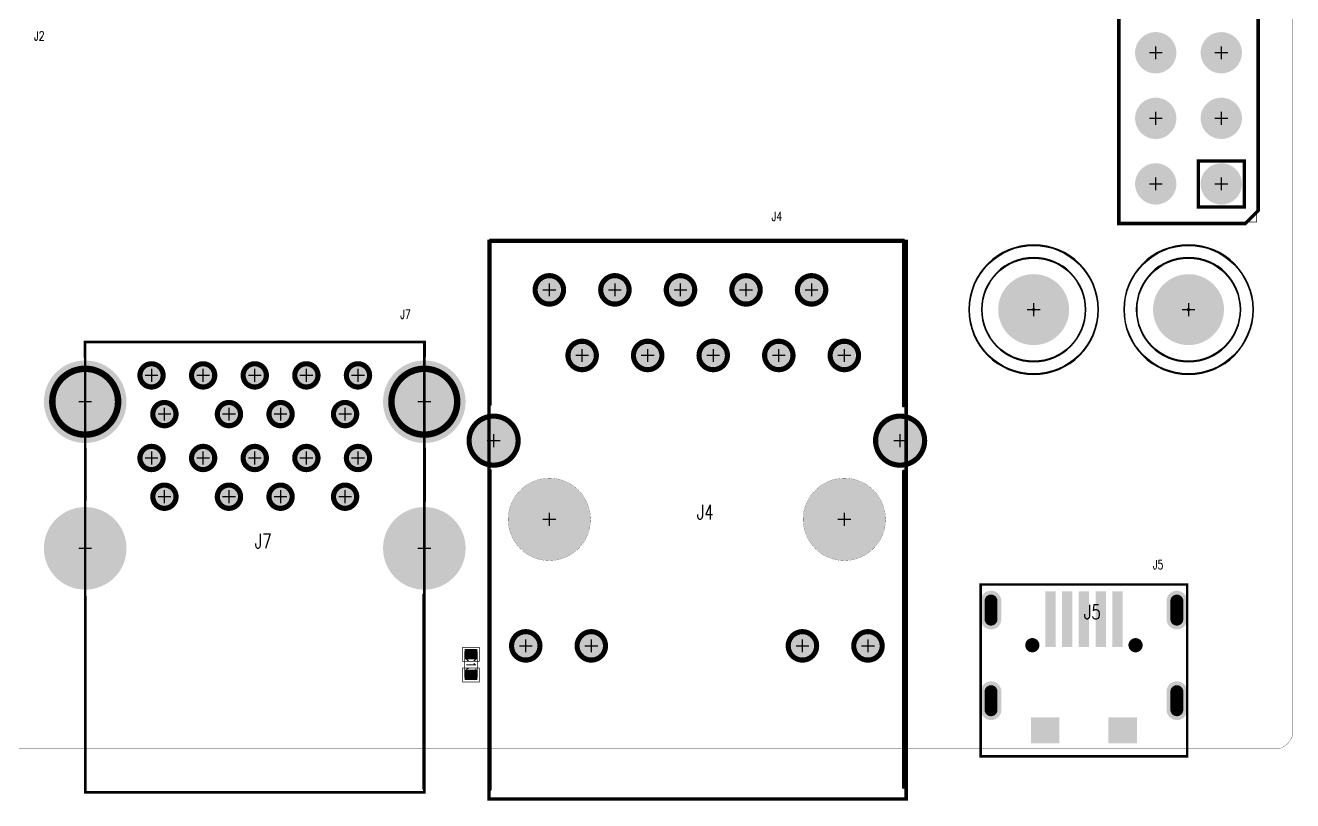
# Model space of a CAD drawing. Extents: x 0 to 100, y -2 to 79.
# Drawn here: x 50.89 to 99.99, y -2.02 to 28.01 of the extents above; entities that cross this region are included whole.
import ezdxf

# ---------------------------------------------------------------- set-up
doc = ezdxf.new("R2010")
doc.units = 0
doc.header["$MEASUREMENT"] = 0
doc.linetypes.add('KEEPOUT_10010100$0', pattern=[2, 1, 1])
doc.layers.get('0').update_dxf_attribs({"linetype": 'CONTINUOUS'})
for name, color, linetype in [('BOARD_OUTLINE_00', 183, 'CONTINUOUS'), ('DRIL_NPLTE_THRU_01', 34, 'CONTINUOUS'), ('DRIL_NPLTE_THRU_02', 1, 'CONTINUOUS'), ('DRIL_NPLTE_THRU_03', 3, 'CONTINUOUS'), ('DRIL_NPLTE_THRU_04', 146, 'CONTINUOUS'), ('DRIL_NPLTE_THRU_05', 5, 'CONTINUOUS'), ('DRIL_NPLTE_THRU_06', 176, 'CONTINUOUS'), ('DRIL_PLTE_THRU_01', 34, 'CONTINUOUS'), ('DRIL_PLTE_THRU_02', 1, 'CONTINUOUS'), ('DRIL_PLTE_THRU_03', 3, 'CONTINUOUS'), ('DRIL_PLTE_THRU_04', 146, 'CONTINUOUS'), ('DRIL_PLTE_THRU_05', 5, 'CONTINUOUS'), ('DRIL_PLTE_THRU_06', 176, 'CONTINUOUS'), ('DRIL_SYMBOL', 183, 'CONTINUOUS'), ('KEEPOUT_-1', 183, 'CONTINUOUS'), ('KEEPOUT_00', 43, 'CONTINUOUS'), ('KEEPOUT_01', 43, 'CONTINUOUS'), ('PADS_BOT', 5, 'CONTINUOUS'), ('PADS_INNER', 43, 'CONTINUOUS'), ('PADS_TOP', 43, 'CONTINUOUS'), ('PART_NAME_01', 130, 'CONTINUOUS'), ('PART_NAME_26', 2, 'CONTINUOUS'), ('PART_TOP_2DLINE_01', 23, 'CONTINUOUS'), ('PART_TOP_2DLINE_02', 16, 'CONTINUOUS'), ('PART_TOP_2DLINE_15', 96, 'CONTINUOUS'), ('PART_TOP_2DLINE_26', 2, 'CONTINUOUS')]:
    doc.layers.add(name, color=color, linetype=linetype)
doc.styles.add('W0$03', font='simplex', dxfattribs={"width": 0.75})
doc.styles.add('W0$0499993333', font='simplex', dxfattribs={"width": 0.75})
doc.styles.add('W0$0624986667', font='simplex', dxfattribs={"width": 0.75})

# ---------------------------------------------------------------- blocks, each defined once
blk = doc.blocks.new('SMOOTH_0$01')
at = {"const_width": 0.005}
blk.add_lwpolyline([(-0.0025, 0, 1), (0.0025, 0, 1)], format="xyb", close=True, dxfattribs=at)
blk = doc.blocks.new('BOARD_462')
at = {"layer": 'BOARD_OUTLINE_00', "const_width": 0.01}
blk.add_lwpolyline([(0, 0.5, 0.48073), (0.5, 0), (99.5, 0, 0.235929), (100, 0.5), (100, 78.5, 0.414214), (99.5, 79), (0.5, 79, 0.414214), (0, 78.5)], format="xyb", close=True, dxfattribs=at)
at = {"layer": 'BOARD_OUTLINE_00'}
for p in [(100, 0.5), (99.5, 0)]:
    blk.add_blockref('SMOOTH_0$01', p, dxfattribs=at)
blk = doc.blocks.new('SMOOTH_0$10008')
at = {"const_width": 0.05004}
blk.add_lwpolyline([(-0.02502, 0, 1), (0.02502, 0, 1)], format="xyb", close=True, dxfattribs=at)
blk = doc.blocks.new('PART_BODY_TOP_463')
at = {"layer": 'PART_TOP_2DLINE_01', "const_width": 0.1}
blk.add_lwpolyline([(-4, 1.34), (4, 1.34), (4, -5.31), (-4, -5.31)], close=True, dxfattribs=at)
at = {"layer": 'PART_TOP_2DLINE_01'}
for p in [(-4, 1.34), (4, 1.34), (-4, -5.31), (4, -5.31)]:
    blk.add_blockref('SMOOTH_0$10008', p, dxfattribs=at)
blk = doc.blocks.new('DRIL_HOLE_0')
blk.add_lwpolyline([(0, 0, 1), (0, 0, 1)], format="xyb", close=True)
blk = doc.blocks.new('PAD_0')
blk.add_lwpolyline([(0, 0, 1), (0, 0, 1)], format="xyb", close=True)
blk = doc.blocks.new('PAD_34')
at = {"const_width": 0.4}
blk.add_lwpolyline([(-1.075, 0), (1.075, 0)], dxfattribs=at)
blk = doc.blocks.new('STK_TOP_175')
at = {"layer": 'DRIL_PLTE_THRU_01'}
blk.add_blockref('DRIL_HOLE_0', (0, 0), dxfattribs=at)
at = {"layer": 'DRIL_PLTE_THRU_02'}
blk.add_blockref('DRIL_HOLE_0', (0, 0), dxfattribs=at)
at = {"layer": 'DRIL_PLTE_THRU_03'}
blk.add_blockref('DRIL_HOLE_0', (0, 0), dxfattribs=at)
at = {"layer": 'DRIL_PLTE_THRU_04'}
blk.add_blockref('DRIL_HOLE_0', (0, 0), dxfattribs=at)
at = {"layer": 'DRIL_PLTE_THRU_05'}
blk.add_blockref('DRIL_HOLE_0', (0, 0), dxfattribs=at)
at = {"layer": 'DRIL_PLTE_THRU_06'}
blk.add_blockref('DRIL_HOLE_0', (0, 0), dxfattribs=at)
at = {"layer": 'PADS_BOT'}
blk.add_blockref('PAD_0', (0, 0), dxfattribs=at)
at = {"layer": 'PADS_INNER'}
blk.add_blockref('PAD_0', (0, 0), dxfattribs=at)
at = {"layer": 'PADS_TOP', "rotation": 90}
blk.add_blockref('PAD_34', (0, 0), dxfattribs=at)
blk = doc.blocks.new('PAD_35')
at = {"const_width": 1}
blk.add_lwpolyline([(-0.55, 0), (0.55, 0)], dxfattribs=at)
blk = doc.blocks.new('STK_TOP_176')
at = {"layer": 'DRIL_PLTE_THRU_01'}
blk.add_blockref('DRIL_HOLE_0', (0, 0), dxfattribs=at)
at = {"layer": 'DRIL_PLTE_THRU_02'}
blk.add_blockref('DRIL_HOLE_0', (0, 0), dxfattribs=at)
at = {"layer": 'DRIL_PLTE_THRU_03'}
blk.add_blockref('DRIL_HOLE_0', (0, 0), dxfattribs=at)
at = {"layer": 'DRIL_PLTE_THRU_04'}
blk.add_blockref('DRIL_HOLE_0', (0, 0), dxfattribs=at)
at = {"layer": 'DRIL_PLTE_THRU_05'}
blk.add_blockref('DRIL_HOLE_0', (0, 0), dxfattribs=at)
at = {"layer": 'DRIL_PLTE_THRU_06'}
blk.add_blockref('DRIL_HOLE_0', (0, 0), dxfattribs=at)
at = {"layer": 'PADS_BOT'}
blk.add_blockref('PAD_0', (0, 0), dxfattribs=at)
at = {"layer": 'PADS_INNER'}
blk.add_blockref('PAD_0', (0, 0), dxfattribs=at)
at = {"layer": 'PADS_TOP'}
blk.add_blockref('PAD_35', (0, 0), dxfattribs=at)
blk = doc.blocks.new('DRIL_SLOT_0001900047000000900')
at = {"const_width": 0.25}
blk.add_lwpolyline([(0.125, -0.35), (0.125, 0.35, 1), (-0.125, 0.35), (-0.125, -0.35, 1)], format="xyb", close=True, dxfattribs=at)
blk = doc.blocks.new('PAD_36')
at = {"const_width": 0.4}
blk.add_lwpolyline([(-0.35, -0.2), (0.35, -0.2, 1), (0.35, 0.2), (-0.35, 0.2, 1)], format="xyb", close=True, dxfattribs=at)
blk = doc.blocks.new('PAD_37')
at = {"const_width": 0.375}
blk.add_lwpolyline([(-0.375, -0.1875), (0.375, -0.1875, 1), (0.375, 0.1875), (-0.375, 0.1875, 1)], format="xyb", close=True, dxfattribs=at)
blk = doc.blocks.new('STK_TOP_177')
at = {"layer": 'DRIL_PLTE_THRU_01'}
blk.add_blockref('DRIL_SLOT_0001900047000000900', (0, 0), dxfattribs=at)
at = {"layer": 'DRIL_PLTE_THRU_02'}
blk.add_blockref('DRIL_SLOT_0001900047000000900', (0, 0), dxfattribs=at)
at = {"layer": 'DRIL_PLTE_THRU_03'}
blk.add_blockref('DRIL_SLOT_0001900047000000900', (0, 0), dxfattribs=at)
at = {"layer": 'DRIL_PLTE_THRU_04'}
blk.add_blockref('DRIL_SLOT_0001900047000000900', (0, 0), dxfattribs=at)
at = {"layer": 'DRIL_PLTE_THRU_05'}
blk.add_blockref('DRIL_SLOT_0001900047000000900', (0, 0), dxfattribs=at)
at = {"layer": 'DRIL_PLTE_THRU_06'}
blk.add_blockref('DRIL_SLOT_0001900047000000900', (0, 0), dxfattribs=at)
at = {"layer": 'PADS_BOT', "rotation": 90}
blk.add_blockref('PAD_36', (0, 0), dxfattribs=at)
at = {"layer": 'PADS_INNER', "rotation": 90}
blk.add_blockref('PAD_36', (0, 0), dxfattribs=at)
at = {"layer": 'PADS_TOP', "rotation": 90}
blk.add_blockref('PAD_37', (0, 0), dxfattribs=at)
blk = doc.blocks.new('DRIL_SYMBOL_0$55')
at = {"layer": 'DRIL_SYMBOL', "const_width": 0.0508}
for points in [[(-0.254, 0), (0.254, 0)], [(0, -0.254), (0, 0.254)]]:
    blk.add_lwpolyline(points, dxfattribs=at)
blk = doc.blocks.new('DRIL_HOLE_0$55')
at = {"const_width": 0.275}
blk.add_lwpolyline([(-0.1375, 0, 1), (0.1375, 0, 1)], format="xyb", close=True, dxfattribs=at)
blk.add_blockref('DRIL_SYMBOL_0$55', (0, 0))
blk = doc.blocks.new('PAD_38')
at = {"const_width": 0.275}
blk.add_lwpolyline([(0, -0.1375, 1), (0, 0.1375, 1)], format="xyb", close=True, dxfattribs=at)
blk = doc.blocks.new('STK_TOP_178')
at = {"layer": 'DRIL_NPLTE_THRU_01'}
blk.add_blockref('DRIL_HOLE_0$55', (0, 0), dxfattribs=at)
at = {"layer": 'DRIL_NPLTE_THRU_02'}
blk.add_blockref('DRIL_HOLE_0$55', (0, 0), dxfattribs=at)
at = {"layer": 'DRIL_NPLTE_THRU_03'}
blk.add_blockref('DRIL_HOLE_0$55', (0, 0), dxfattribs=at)
at = {"layer": 'DRIL_NPLTE_THRU_04'}
blk.add_blockref('DRIL_HOLE_0$55', (0, 0), dxfattribs=at)
at = {"layer": 'DRIL_NPLTE_THRU_05'}
blk.add_blockref('DRIL_HOLE_0$55', (0, 0), dxfattribs=at)
at = {"layer": 'DRIL_NPLTE_THRU_06'}
blk.add_blockref('DRIL_HOLE_0$55', (0, 0), dxfattribs=at)
at = {"layer": 'PADS_BOT'}
blk.add_blockref('PAD_38', (0, 0), dxfattribs=at)
at = {"layer": 'PADS_INNER'}
blk.add_blockref('PAD_38', (0, 0), dxfattribs=at)
at = {"layer": 'PADS_TOP'}
blk.add_blockref('PAD_38', (0, 0), dxfattribs=at)
blk = doc.blocks.new('SYM_TOP_68')
for name, p in [('PART_BODY_TOP_463', (0, 0)), ('STK_TOP_177', (-3.6, 0.35)), ('STK_TOP_175', (-1.3, 0)), ('STK_TOP_175', (-0.65, 0)), ('STK_TOP_175', (0, 0)), ('STK_TOP_175', (0.65, 0)), ('STK_TOP_175', (1.3, 0)), ('STK_TOP_177', (3.6, 0.35)), ('STK_TOP_178', (-2, -1.01)), ('STK_TOP_178', (2, -1.01)), ('STK_TOP_177', (-3.6, -3.16)), ('STK_TOP_177', (3.6, -3.16)), ('STK_TOP_176', (-1.5, -4.31)), ('STK_TOP_176', (1.5, -4.31))]:
    blk.add_blockref(name, p)
blk = doc.blocks.new('PART_TOP_84')
blk.add_blockref('SYM_TOP_68', (0, 0))
at = {"layer": 'PART_NAME_01', "style": 'W0$03', "width": 0.75}
blk.add_text('J5', height=0.35, dxfattribs=at).set_placement((2.672, 1.937))
at = {"layer": 'PART_NAME_26', "style": 'W0$0499993333', "width": 0.75}
blk.add_text('J5', height=0.56, dxfattribs=at).set_placement((0, 0))
blk = doc.blocks.new('PART_TOP_119')
at = {"layer": 'PART_NAME_01', "style": 'W0$03', "width": 0.75}
blk.add_text('J2', height=0.35, rotation=180, dxfattribs=at).set_placement((-3.27, 6.172))
blk = doc.blocks.new('SMOOTH_0$0254')
at = {"const_width": 0.0127}
blk.add_lwpolyline([(-0.00635, 0, 1), (0.00635, 0, 1)], format="xyb", close=True, dxfattribs=at)
blk = doc.blocks.new('SMOOTH_0$1299993333')
at = {"const_width": 0.065}
blk.add_lwpolyline([(-0.032, 0, 1), (0.032, 0, 1)], format="xyb", close=True, dxfattribs=at)
blk = doc.blocks.new('PART_BODY_TOP_411')
at = {"layer": 'PART_TOP_2DLINE_15'}
for points, const_width in [([(25.6, 2.64), (25.6, -2.64), (-25.6, -2.64), (-25.6, 2.64)], 0.0254), ([(-25.019, -0.381), (-25.019, -2.159), (-23.241, -2.159), (-23.241, -0.381)], 0.13)]:
    blk.add_lwpolyline(points, close=True, dxfattribs=dict(at, const_width=const_width))
at = {"layer": 'PART_TOP_2DLINE_26', "const_width": 0.13}
blk.add_lwpolyline([(-25.165, -2.705), (25.665, -2.705), (25.665, 2.705), (-25.665, 2.705), (-25.665, -2.205)], close=True, dxfattribs=at)
at = {"layer": 'PART_TOP_2DLINE_15'}
for name, p in [('SMOOTH_0$0254', (-25.6, 2.64)), ('SMOOTH_0$0254', (25.6, 2.64)), ('SMOOTH_0$1299993333', (-25.019, -0.381)), ('SMOOTH_0$1299993333', (-23.241, -0.381)), ('SMOOTH_0$1299993333', (-25.019, -2.159)), ('SMOOTH_0$1299993333', (-23.241, -2.159)), ('SMOOTH_0$0254', (-25.6, -2.64)), ('SMOOTH_0$0254', (25.6, -2.64))]:
    blk.add_blockref(name, p, dxfattribs=at)
at = {"layer": 'PART_TOP_2DLINE_26'}
for p in [(-25.665, 2.705), (25.665, 2.705), (-25.665, -2.205), (-25.165, -2.705), (25.665, -2.705)]:
    blk.add_blockref('SMOOTH_0$1299993333', p, dxfattribs=at)
blk = doc.blocks.new('DRIL_SYMBOL_1$1')
at = {"layer": 'DRIL_SYMBOL', "const_width": 0.0508}
for points in [[(-0.254, 0), (0.254, 0)], [(0, -0.254), (0, 0.254)]]:
    blk.add_lwpolyline(points, dxfattribs=at)
blk = doc.blocks.new('DRIL_HOLE_1$1')
at = {"const_width": 0.55}
blk.add_lwpolyline([(-0.275, 0, 1), (0.275, 0, 1)], format="xyb", close=True, dxfattribs=at)
blk.add_blockref('DRIL_SYMBOL_1$1', (0, 0))
blk = doc.blocks.new('PAD_47')
at = {"const_width": 0.8}
blk.add_lwpolyline([(0, -0.4, 1), (0, 0.4, 1)], format="xyb", close=True, dxfattribs=at)
blk = doc.blocks.new('STK_TOP_14')
at = {"layer": 'DRIL_PLTE_THRU_01'}
blk.add_blockref('DRIL_HOLE_1$1', (0, 0), dxfattribs=at)
at = {"layer": 'DRIL_PLTE_THRU_02'}
blk.add_blockref('DRIL_HOLE_1$1', (0, 0), dxfattribs=at)
at = {"layer": 'DRIL_PLTE_THRU_03'}
blk.add_blockref('DRIL_HOLE_1$1', (0, 0), dxfattribs=at)
at = {"layer": 'DRIL_PLTE_THRU_04'}
blk.add_blockref('DRIL_HOLE_1$1', (0, 0), dxfattribs=at)
at = {"layer": 'DRIL_PLTE_THRU_05'}
blk.add_blockref('DRIL_HOLE_1$1', (0, 0), dxfattribs=at)
at = {"layer": 'DRIL_PLTE_THRU_06'}
blk.add_blockref('DRIL_HOLE_1$1', (0, 0), dxfattribs=at)
at = {"layer": 'PADS_BOT', "rotation": 90}
blk.add_blockref('PAD_47', (0, 0), dxfattribs=at)
at = {"layer": 'PADS_INNER', "rotation": 90}
blk.add_blockref('PAD_47', (0, 0), dxfattribs=at)
at = {"layer": 'PADS_TOP', "rotation": 90}
blk.add_blockref('PAD_47', (0, 0), dxfattribs=at)
blk = doc.blocks.new('SYM_TOP_10')
for name, p in [('PART_BODY_TOP_411', (0, 0)), ('STK_TOP_14', (-24.13, 1.27)), ('STK_TOP_14', (-21.59, 1.27)), ('STK_TOP_14', (-19.05, 1.27)), ('STK_TOP_14', (-16.51, 1.27)), ('STK_TOP_14', (-13.97, 1.27)), ('STK_TOP_14', (-11.43, 1.27)), ('STK_TOP_14', (-8.89, 1.27)), ('STK_TOP_14', (-6.35, 1.27)), ('STK_TOP_14', (-3.81, 1.27)), ('STK_TOP_14', (-1.27, 1.27)), ('STK_TOP_14', (1.27, 1.27)), ('STK_TOP_14', (3.81, 1.27)), ('STK_TOP_14', (6.35, 1.27)), ('STK_TOP_14', (8.89, 1.27)), ('STK_TOP_14', (11.43, 1.27)), ('STK_TOP_14', (13.97, 1.27)), ('STK_TOP_14', (16.51, 1.27)), ('STK_TOP_14', (19.05, 1.27)), ('STK_TOP_14', (21.59, 1.27)), ('STK_TOP_14', (24.13, 1.27)), ('STK_TOP_14', (-24.13, -1.27)), ('STK_TOP_14', (-21.59, -1.27)), ('STK_TOP_14', (-19.05, -1.27)), ('STK_TOP_14', (-16.51, -1.27)), ('STK_TOP_14', (-13.97, -1.27)), ('STK_TOP_14', (-11.43, -1.27)), ('STK_TOP_14', (-8.89, -1.27)), ('STK_TOP_14', (-6.35, -1.27)), ('STK_TOP_14', (-3.81, -1.27)), ('STK_TOP_14', (-1.27, -1.27)), ('STK_TOP_14', (1.27, -1.27)), ('STK_TOP_14', (3.81, -1.27)), ('STK_TOP_14', (6.35, -1.27)), ('STK_TOP_14', (8.89, -1.27)), ('STK_TOP_14', (11.43, -1.27)), ('STK_TOP_14', (13.97, -1.27)), ('STK_TOP_14', (16.51, -1.27)), ('STK_TOP_14', (19.05, -1.27)), ('STK_TOP_14', (21.59, -1.27)), ('STK_TOP_14', (24.13, -1.27))]:
    blk.add_blockref(name, p)
blk = doc.blocks.new('PART_TOP_134')
blk.add_blockref('SYM_TOP_10', (0, 0))
at = {"layer": 'PART_NAME_01', "style": 'W0$03', "width": 0.75}
blk.add_text('J12', height=0.35, rotation=270, dxfattribs=at).set_placement((23.808, 3.59))
at = {"layer": 'PART_NAME_26', "style": 'W0$0624986667', "width": 0.75}
blk.add_text('J12', height=0.56, rotation=270, dxfattribs=at).set_placement((0, 0))
blk = doc.blocks.new('SMOOTH_0$1')
at = {"const_width": 0.05}
blk.add_lwpolyline([(-0.025, 0, 1), (0.025, 0, 1)], format="xyb", close=True, dxfattribs=at)
blk = doc.blocks.new('PART_BODY_TOP_438')
at = {"layer": 'PART_TOP_2DLINE_15', "const_width": 0.13}
blk.add_lwpolyline([(-8.05, 10.77), (8.11, 10.77), (8.11, -10.83), (-8.05, -10.83)], close=True, dxfattribs=at)
at = {"layer": 'PART_TOP_2DLINE_26', "const_width": 0.1}
for points in [[(-7.995, 4.447), (-7.995, 10.82), (7.999, 10.82), (7.999, 4.386)], [(-8.004, 1.907), (-8.004, -10.47)], [(8.001, 1.873), (8.001, -10.389)]]:
    blk.add_lwpolyline(points, dxfattribs=at)
at = {"layer": 'PART_TOP_2DLINE_15'}
for p in [(-8.05, 10.77), (8.11, 10.77), (-8.05, -10.83), (8.11, -10.83)]:
    blk.add_blockref('SMOOTH_0$1299993333', p, dxfattribs=at)
at = {"layer": 'PART_TOP_2DLINE_26'}
for p in [(-7.995, 10.82), (7.999, 10.82), (-7.995, 4.447), (7.999, 4.386), (-8.004, 1.907), (8.001, 1.873), (-8.004, -10.47), (8.001, -10.389)]:
    blk.add_blockref('SMOOTH_0$1', p, dxfattribs=at)
blk = doc.blocks.new('DRIL_SYMBOL_0$889')
at = {"layer": 'DRIL_SYMBOL', "const_width": 0.0508}
for points in [[(-0.254, 0), (0.254, 0)], [(0, -0.254), (0, 0.254)]]:
    blk.add_lwpolyline(points, dxfattribs=at)
blk = doc.blocks.new('DRIL_HOLE_0$889')
at = {"const_width": 0.4445}
blk.add_lwpolyline([(-0.22225, 0, 1), (0.22225, 0, 1)], format="xyb", close=True, dxfattribs=at)
blk.add_blockref('DRIL_SYMBOL_0$889', (0, 0))
blk = doc.blocks.new('PAD_48')
at = {"const_width": 0.2}
blk.add_lwpolyline([(0, -0.55, 1), (0, 0.55, 1)], format="xyb", close=True, dxfattribs=at)
blk = doc.blocks.new('STK_TOP_133')
at = {"layer": 'DRIL_PLTE_THRU_01'}
blk.add_blockref('DRIL_HOLE_0$889', (0, 0), dxfattribs=at)
at = {"layer": 'DRIL_PLTE_THRU_02'}
blk.add_blockref('DRIL_HOLE_0$889', (0, 0), dxfattribs=at)
at = {"layer": 'DRIL_PLTE_THRU_03'}
blk.add_blockref('DRIL_HOLE_0$889', (0, 0), dxfattribs=at)
at = {"layer": 'DRIL_PLTE_THRU_04'}
blk.add_blockref('DRIL_HOLE_0$889', (0, 0), dxfattribs=at)
at = {"layer": 'DRIL_PLTE_THRU_05'}
blk.add_blockref('DRIL_HOLE_0$889', (0, 0), dxfattribs=at)
at = {"layer": 'DRIL_PLTE_THRU_06'}
blk.add_blockref('DRIL_HOLE_0$889', (0, 0), dxfattribs=at)
at = {"layer": 'PADS_BOT'}
blk.add_blockref('PAD_48', (0, 0), dxfattribs=at)
at = {"layer": 'PADS_INNER'}
blk.add_blockref('PAD_48', (0, 0), dxfattribs=at)
at = {"layer": 'PADS_TOP'}
blk.add_blockref('PAD_48', (0, 0), dxfattribs=at)
blk = doc.blocks.new('DRIL_SYMBOL_1$7')
at = {"layer": 'DRIL_SYMBOL', "const_width": 0.0508}
for points in [[(-0.254, 0), (0.254, 0)], [(0, -0.254), (0, 0.254)]]:
    blk.add_lwpolyline(points, dxfattribs=at)
blk = doc.blocks.new('DRIL_HOLE_1$7')
at = {"const_width": 0.85}
blk.add_lwpolyline([(-0.425, 0, 1), (0.425, 0, 1)], format="xyb", close=True, dxfattribs=at)
blk.add_blockref('DRIL_SYMBOL_1$7', (0, 0))
blk = doc.blocks.new('PAD_49')
at = {"const_width": 0.2}
blk.add_lwpolyline([(0, -0.95, 1), (0, 0.95, 1)], format="xyb", close=True, dxfattribs=at)
blk = doc.blocks.new('STK_TOP_134')
at = {"layer": 'DRIL_PLTE_THRU_01'}
blk.add_blockref('DRIL_HOLE_1$7', (0, 0), dxfattribs=at)
at = {"layer": 'DRIL_PLTE_THRU_02'}
blk.add_blockref('DRIL_HOLE_1$7', (0, 0), dxfattribs=at)
at = {"layer": 'DRIL_PLTE_THRU_03'}
blk.add_blockref('DRIL_HOLE_1$7', (0, 0), dxfattribs=at)
at = {"layer": 'DRIL_PLTE_THRU_04'}
blk.add_blockref('DRIL_HOLE_1$7', (0, 0), dxfattribs=at)
at = {"layer": 'DRIL_PLTE_THRU_05'}
blk.add_blockref('DRIL_HOLE_1$7', (0, 0), dxfattribs=at)
at = {"layer": 'DRIL_PLTE_THRU_06'}
blk.add_blockref('DRIL_HOLE_1$7', (0, 0), dxfattribs=at)
at = {"layer": 'PADS_BOT'}
blk.add_blockref('PAD_49', (0, 0), dxfattribs=at)
at = {"layer": 'PADS_INNER'}
blk.add_blockref('PAD_49', (0, 0), dxfattribs=at)
at = {"layer": 'PADS_TOP'}
blk.add_blockref('PAD_49', (0, 0), dxfattribs=at)
blk = doc.blocks.new('DRIL_SYMBOL_3$2')
at = {"layer": 'DRIL_SYMBOL', "const_width": 0.0508}
for points in [[(-0.254, 0), (0.254, 0)], [(0, -0.254), (0, 0.254)]]:
    blk.add_lwpolyline(points, dxfattribs=at)
blk = doc.blocks.new('DRIL_HOLE_3$2')
at = {"const_width": 1.6}
blk.add_lwpolyline([(-0.8, 0, 1), (0.8, 0, 1)], format="xyb", close=True, dxfattribs=at)
blk.add_blockref('DRIL_SYMBOL_3$2', (0, 0))
blk = doc.blocks.new('PAD_50')
at = {"const_width": 0.005}
blk.add_lwpolyline([(0, -1.5975, 1), (0, 1.5975, 1)], format="xyb", close=True, dxfattribs=at)
blk = doc.blocks.new('STK_TOP_135')
at = {"layer": 'DRIL_NPLTE_THRU_01'}
blk.add_blockref('DRIL_HOLE_3$2', (0, 0), dxfattribs=at)
at = {"layer": 'DRIL_NPLTE_THRU_02'}
blk.add_blockref('DRIL_HOLE_3$2', (0, 0), dxfattribs=at)
at = {"layer": 'DRIL_NPLTE_THRU_03'}
blk.add_blockref('DRIL_HOLE_3$2', (0, 0), dxfattribs=at)
at = {"layer": 'DRIL_NPLTE_THRU_04'}
blk.add_blockref('DRIL_HOLE_3$2', (0, 0), dxfattribs=at)
at = {"layer": 'DRIL_NPLTE_THRU_05'}
blk.add_blockref('DRIL_HOLE_3$2', (0, 0), dxfattribs=at)
at = {"layer": 'DRIL_NPLTE_THRU_06'}
blk.add_blockref('DRIL_HOLE_3$2', (0, 0), dxfattribs=at)
at = {"layer": 'PADS_BOT'}
blk.add_blockref('PAD_50', (0, 0), dxfattribs=at)
at = {"layer": 'PADS_INNER'}
blk.add_blockref('PAD_50', (0, 0), dxfattribs=at)
at = {"layer": 'PADS_TOP'}
blk.add_blockref('PAD_50', (0, 0), dxfattribs=at)
blk = doc.blocks.new('SYM_TOP_45')
for name, p in [('PART_BODY_TOP_438', (0, 0)), ('STK_TOP_133', (-5.715, 8.89)), ('STK_TOP_133', (-3.175, 8.89)), ('STK_TOP_133', (-0.635, 8.89)), ('STK_TOP_133', (1.905, 8.89)), ('STK_TOP_133', (4.445, 8.89)), ('STK_TOP_133', (-4.445, 6.35)), ('STK_TOP_133', (-1.905, 6.35)), ('STK_TOP_133', (0.635, 6.35)), ('STK_TOP_133', (3.175, 6.35)), ('STK_TOP_133', (5.715, 6.35)), ('STK_TOP_134', (-7.875, 3.05)), ('STK_TOP_134', (7.875, 3.05)), ('STK_TOP_135', (-5.715, 0)), ('STK_TOP_135', (5.715, 0)), ('STK_TOP_133', (-6.63, -4.9)), ('STK_TOP_133', (-4.09, -4.9)), ('STK_TOP_133', (4.09, -4.9)), ('STK_TOP_133', (6.63, -4.9))]:
    blk.add_blockref(name, p)
blk = doc.blocks.new('PART_TOP_135')
blk.add_blockref('SYM_TOP_45', (0, 0))
at = {"layer": 'PART_NAME_01', "style": 'W0$03', "width": 0.75}
blk.add_text('J4', height=0.35, dxfattribs=at).set_placement((2.9, 11.563))
at = {"layer": 'PART_NAME_26', "style": 'W0$0499993333', "width": 0.75}
blk.add_text('J4', height=0.56, dxfattribs=at).set_placement((0, 0))
blk = doc.blocks.new('PART_BODY_TOP_439')
at = {"layer": 'PART_TOP_2DLINE_01', "const_width": 0.1}
for points in [[(-6.582, 7.416), (-6.582, 7.995), (6.585, 7.995), (6.585, 7.439)], [(6.585, 3.88), (6.585, 1.834)], [(-6.56, 3.858), (-6.56, 1.878)], [(-6.56, -1.881), (-6.56, -9.42)], [(6.54, -1.792), (6.54, -9.309)]]:
    blk.add_lwpolyline(points, dxfattribs=at)
blk.add_lwpolyline([(-6.57, 8), (6.57, 8), (6.57, -9.45), (-6.57, -9.45)], close=True, dxfattribs=at)
at = {"layer": 'PART_TOP_2DLINE_01'}
for p in [(-6.582, 7.995), (-6.57, 8), (6.57, 8), (6.585, 7.995), (-6.582, 7.416), (6.585, 7.439), (6.585, 3.88), (-6.56, 3.858), (-6.56, 1.878), (6.585, 1.834), (-6.56, -1.881), (6.54, -1.792), (6.54, -9.309), (-6.57, -9.45), (-6.56, -9.42), (6.57, -9.45)]:
    blk.add_blockref('SMOOTH_0$1', p, dxfattribs=at)
blk = doc.blocks.new('DRIL_SYMBOL_0$7')
at = {"layer": 'DRIL_SYMBOL', "const_width": 0.0508}
for points in [[(-0.254, 0), (0.254, 0)], [(0, -0.254), (0, 0.254)]]:
    blk.add_lwpolyline(points, dxfattribs=at)
blk = doc.blocks.new('DRIL_HOLE_0$7')
at = {"const_width": 0.35}
blk.add_lwpolyline([(-0.175, 0, 1), (0.175, 0, 1)], format="xyb", close=True, dxfattribs=at)
blk.add_blockref('DRIL_SYMBOL_0$7', (0, 0))
blk = doc.blocks.new('PAD_51')
at = {"const_width": 0.2}
blk.add_lwpolyline([(0, -0.45, 1), (0, 0.45, 1)], format="xyb", close=True, dxfattribs=at)
blk = doc.blocks.new('STK_TOP_136')
at = {"layer": 'DRIL_PLTE_THRU_01'}
blk.add_blockref('DRIL_HOLE_0$7', (0, 0), dxfattribs=at)
at = {"layer": 'DRIL_PLTE_THRU_02'}
blk.add_blockref('DRIL_HOLE_0$7', (0, 0), dxfattribs=at)
at = {"layer": 'DRIL_PLTE_THRU_03'}
blk.add_blockref('DRIL_HOLE_0$7', (0, 0), dxfattribs=at)
at = {"layer": 'DRIL_PLTE_THRU_04'}
blk.add_blockref('DRIL_HOLE_0$7', (0, 0), dxfattribs=at)
at = {"layer": 'DRIL_PLTE_THRU_05'}
blk.add_blockref('DRIL_HOLE_0$7', (0, 0), dxfattribs=at)
at = {"layer": 'DRIL_PLTE_THRU_06'}
blk.add_blockref('DRIL_HOLE_0$7', (0, 0), dxfattribs=at)
at = {"layer": 'PADS_BOT'}
blk.add_blockref('PAD_51', (0, 0), dxfattribs=at)
at = {"layer": 'PADS_INNER'}
blk.add_blockref('PAD_51', (0, 0), dxfattribs=at)
at = {"layer": 'PADS_TOP'}
blk.add_blockref('PAD_51', (0, 0), dxfattribs=at)
blk = doc.blocks.new('DRIL_SYMBOL_2$3')
at = {"layer": 'DRIL_SYMBOL', "const_width": 0.0508}
for points in [[(-0.254, 0), (0.254, 0)], [(0, -0.254), (0, 0.254)]]:
    blk.add_lwpolyline(points, dxfattribs=at)
blk = doc.blocks.new('DRIL_HOLE_2$3')
at = {"const_width": 1.15}
blk.add_lwpolyline([(-0.575, 0, 1), (0.575, 0, 1)], format="xyb", close=True, dxfattribs=at)
blk.add_blockref('DRIL_SYMBOL_2$3', (0, 0))
blk = doc.blocks.new('PAD_52')
at = {"const_width": 0.45}
blk.add_lwpolyline([(0, -1.375, 1), (0, 1.375, 1)], format="xyb", close=True, dxfattribs=at)
blk = doc.blocks.new('STK_TOP_137')
at = {"layer": 'DRIL_PLTE_THRU_01'}
blk.add_blockref('DRIL_HOLE_2$3', (0, 0), dxfattribs=at)
at = {"layer": 'DRIL_PLTE_THRU_02'}
blk.add_blockref('DRIL_HOLE_2$3', (0, 0), dxfattribs=at)
at = {"layer": 'DRIL_PLTE_THRU_03'}
blk.add_blockref('DRIL_HOLE_2$3', (0, 0), dxfattribs=at)
at = {"layer": 'DRIL_PLTE_THRU_04'}
blk.add_blockref('DRIL_HOLE_2$3', (0, 0), dxfattribs=at)
at = {"layer": 'DRIL_PLTE_THRU_05'}
blk.add_blockref('DRIL_HOLE_2$3', (0, 0), dxfattribs=at)
at = {"layer": 'DRIL_PLTE_THRU_06'}
blk.add_blockref('DRIL_HOLE_2$3', (0, 0), dxfattribs=at)
at = {"layer": 'PADS_BOT'}
blk.add_blockref('PAD_52', (0, 0), dxfattribs=at)
at = {"layer": 'PADS_INNER'}
blk.add_blockref('PAD_52', (0, 0), dxfattribs=at)
at = {"layer": 'PADS_TOP'}
blk.add_blockref('PAD_52', (0, 0), dxfattribs=at)
blk = doc.blocks.new('PAD_53')
at = {"const_width": 0.25}
blk.add_lwpolyline([(0, -1.275, 1), (0, 1.275, 1)], format="xyb", close=True, dxfattribs=at)
blk = doc.blocks.new('STK_TOP_208')
at = {"layer": 'DRIL_PLTE_THRU_01'}
blk.add_blockref('DRIL_HOLE_2$3', (0, 0), dxfattribs=at)
at = {"layer": 'DRIL_PLTE_THRU_02'}
blk.add_blockref('DRIL_HOLE_2$3', (0, 0), dxfattribs=at)
at = {"layer": 'DRIL_PLTE_THRU_03'}
blk.add_blockref('DRIL_HOLE_2$3', (0, 0), dxfattribs=at)
at = {"layer": 'DRIL_PLTE_THRU_04'}
blk.add_blockref('DRIL_HOLE_2$3', (0, 0), dxfattribs=at)
at = {"layer": 'DRIL_PLTE_THRU_05'}
blk.add_blockref('DRIL_HOLE_2$3', (0, 0), dxfattribs=at)
at = {"layer": 'DRIL_PLTE_THRU_06'}
blk.add_blockref('DRIL_HOLE_2$3', (0, 0), dxfattribs=at)
at = {"layer": 'PADS_BOT'}
blk.add_blockref('PAD_52', (0, 0), dxfattribs=at)
at = {"layer": 'PADS_INNER'}
blk.add_blockref('PAD_53', (0, 0), dxfattribs=at)
at = {"layer": 'PADS_TOP'}
blk.add_blockref('PAD_53', (0, 0), dxfattribs=at)
blk = doc.blocks.new('SYM_TOP_46')
for name, p in [('PART_BODY_TOP_439', (0, 0)), ('STK_TOP_208', (-6.57, 5.68)), ('STK_TOP_136', (-4, 6.7)), ('STK_TOP_136', (-2, 6.7)), ('STK_TOP_136', (0, 6.7)), ('STK_TOP_136', (2, 6.7)), ('STK_TOP_136', (4, 6.7)), ('STK_TOP_208', (6.57, 5.68)), ('STK_TOP_136', (-3.5, 5.2)), ('STK_TOP_136', (-1, 5.2)), ('STK_TOP_136', (1, 5.2)), ('STK_TOP_136', (3.5, 5.2)), ('STK_TOP_136', (-4, 3.5)), ('STK_TOP_136', (-2, 3.5)), ('STK_TOP_136', (0, 3.5)), ('STK_TOP_136', (2, 3.5)), ('STK_TOP_136', (4, 3.5)), ('STK_TOP_136', (-3.5, 2)), ('STK_TOP_136', (-1, 2)), ('STK_TOP_136', (1, 2)), ('STK_TOP_136', (3.5, 2)), ('STK_TOP_137', (-6.57, 0)), ('STK_TOP_137', (6.57, 0))]:
    blk.add_blockref(name, p)
blk = doc.blocks.new('PART_TOP_136')
blk.add_blockref('SYM_TOP_46', (0, 0))
at = {"layer": 'PART_NAME_01', "style": 'W0$03', "width": 0.75}
blk.add_text('J7', height=0.35, dxfattribs=at).set_placement((5.64, 8.895))
at = {"layer": 'PART_NAME_26', "style": 'W0$0624986667', "width": 0.75}
blk.add_text('J7', height=0.56, dxfattribs=at).set_placement((0, 0))
blk = doc.blocks.new('PART_BODY_TOP_456')
at = {"layer": 'PART_TOP_2DLINE_02', "const_width": 0.0254}
for points in [[(-0.13, -0.32), (-0.67, -0.32), (-0.67, 0.32), (-0.13, 0.32)], [(0.67, -0.32), (0.13, -0.32), (0.13, 0.32), (0.67, 0.32)]]:
    blk.add_lwpolyline(points, close=True, dxfattribs=at)
at = {"layer": 'PART_TOP_2DLINE_15', "const_width": 0.0254}
blk.add_lwpolyline([(0.5, 0.25), (-0.5, 0.25), (-0.5, -0.25), (0.5, -0.25)], close=True, dxfattribs=at)
at = {"layer": 'PART_TOP_2DLINE_02'}
for p in [(-0.67, 0.32), (-0.13, 0.32), (0.13, 0.32), (0.67, 0.32), (-0.67, -0.32), (-0.13, -0.32), (0.13, -0.32), (0.67, -0.32)]:
    blk.add_blockref('SMOOTH_0$0254', p, dxfattribs=at)
at = {"layer": 'PART_TOP_2DLINE_15'}
for p in [(-0.5, 0.25), (0.5, 0.25), (-0.5, -0.25), (0.5, -0.25)]:
    blk.add_blockref('SMOOTH_0$0254', p, dxfattribs=at)
blk = doc.blocks.new('PAD_1')
at = {"const_width": 0.4}
blk.add_lwpolyline([(-0.25, 0), (0.25, 0)], dxfattribs=at)
blk = doc.blocks.new('STK_TOP_162')
at = {"layer": 'DRIL_PLTE_THRU_01'}
blk.add_blockref('DRIL_HOLE_0', (0, 0), dxfattribs=at)
at = {"layer": 'DRIL_PLTE_THRU_02'}
blk.add_blockref('DRIL_HOLE_0', (0, 0), dxfattribs=at)
at = {"layer": 'DRIL_PLTE_THRU_03'}
blk.add_blockref('DRIL_HOLE_0', (0, 0), dxfattribs=at)
at = {"layer": 'DRIL_PLTE_THRU_04'}
blk.add_blockref('DRIL_HOLE_0', (0, 0), dxfattribs=at)
at = {"layer": 'DRIL_PLTE_THRU_05'}
blk.add_blockref('DRIL_HOLE_0', (0, 0), dxfattribs=at)
at = {"layer": 'DRIL_PLTE_THRU_06'}
blk.add_blockref('DRIL_HOLE_0', (0, 0), dxfattribs=at)
at = {"layer": 'PADS_BOT'}
blk.add_blockref('PAD_0', (0, 0), dxfattribs=at)
at = {"layer": 'PADS_INNER'}
blk.add_blockref('PAD_0', (0, 0), dxfattribs=at)
at = {"layer": 'PADS_TOP', "rotation": 90}
blk.add_blockref('PAD_1', (0, 0), dxfattribs=at)
blk = doc.blocks.new('SYM_TOP_63')
for name, p in [('PART_BODY_TOP_456', (0, 0)), ('STK_TOP_162', (-0.4, 0)), ('STK_TOP_162', (0.4, 0))]:
    blk.add_blockref(name, p)
blk = doc.blocks.new('PART_TOP_324')
blk.add_blockref('SYM_TOP_63', (0, 0))
at = {"layer": 'PART_NAME_01', "style": 'W0$03', "width": 0.75}
blk.add_text('C137', height=0.35, dxfattribs=at).set_placement((-0.348, -0.17))
blk = doc.blocks.new('PART_BODY_TOP_461')
at = {"layer": 'KEEPOUT_-1', "linetype": 'KEEPOUT_10010100$0'}
for points in [[(88.486, 0), (88.512, 0, 1), (83.488, 0), (83.514, 0, -1)], [(94.486, 0), (94.512, 0, 1), (89.488, 0), (89.514, 0, -1)], [(83.514, 0), (83.488, 0, 1), (88.512, 0), (88.486, 0, -1)], [(89.514, 0), (89.488, 0, 1), (94.512, 0), (94.486, 0, -1)]]:
    blk.add_lwpolyline(points, format="xyb", close=True, dxfattribs=at)
at = {"layer": 'KEEPOUT_00', "linetype": 'KEEPOUT_10010100$0'}
for points in [[(87.997, 0), (88.023, 0, 1), (83.977, 0), (84.003, 0, -1)], [(87.996, 0), (88.022, 0, 1), (83.978, 0), (84.004, 0, -1)], [(93.997, 0), (94.023, 0, 1), (89.977, 0), (90.003, 0, -1)], [(93.996, 0), (94.022, 0, 1), (89.978, 0), (90.004, 0, -1)], [(84.003, 0), (83.977, 0, 1), (88.023, 0), (87.997, 0, -1)], [(84.004, 0), (83.978, 0, 1), (88.022, 0), (87.996, 0, -1)], [(90.003, 0), (89.977, 0, 1), (94.023, 0), (93.997, 0, -1)], [(90.004, 0), (89.978, 0, 1), (94.022, 0), (93.996, 0, -1)]]:
    blk.add_lwpolyline(points, format="xyb", close=True, dxfattribs=at)
at = {"layer": 'KEEPOUT_01', "linetype": 'KEEPOUT_10010100$0'}
for points in [[(88.486, 0), (88.512, 0, 1), (83.488, 0), (83.514, 0, -1)], [(94.486, 0), (94.512, 0, 1), (89.488, 0), (89.514, 0, -1)], [(83.514, 0), (83.488, 0, 1), (88.512, 0), (88.486, 0, -1)], [(89.514, 0), (89.488, 0, 1), (94.512, 0), (94.486, 0, -1)]]:
    blk.add_lwpolyline(points, format="xyb", close=True, dxfattribs=at)
blk = doc.blocks.new('DRIL_SYMBOL_2$7499993333')
at = {"layer": 'DRIL_SYMBOL', "const_width": 0.0508}
for points in [[(-0.254, 0), (0.254, 0)], [(0, -0.254), (0, 0.254)]]:
    blk.add_lwpolyline(points, dxfattribs=at)
blk = doc.blocks.new('DRIL_HOLE_2$7499993333')
at = {"const_width": 1.375}
blk.add_lwpolyline([(-0.687, 0, 1), (0.687, 0, 1)], format="xyb", close=True, dxfattribs=at)
blk.add_blockref('DRIL_SYMBOL_2$7499993333', (0, 0))
blk = doc.blocks.new('PAD_43')
at = {"const_width": 0.065}
blk.add_lwpolyline([(0, -0.032, 1), (0, 0.032, 1)], format="xyb", close=True, dxfattribs=at)
blk = doc.blocks.new('STK_TOP_171')
at = {"layer": 'DRIL_PLTE_THRU_01'}
blk.add_blockref('DRIL_HOLE_2$7499993333', (0, 0), dxfattribs=at)
at = {"layer": 'DRIL_PLTE_THRU_02'}
blk.add_blockref('DRIL_HOLE_2$7499993333', (0, 0), dxfattribs=at)
at = {"layer": 'DRIL_PLTE_THRU_03'}
blk.add_blockref('DRIL_HOLE_2$7499993333', (0, 0), dxfattribs=at)
at = {"layer": 'DRIL_PLTE_THRU_04'}
blk.add_blockref('DRIL_HOLE_2$7499993333', (0, 0), dxfattribs=at)
at = {"layer": 'DRIL_PLTE_THRU_05'}
blk.add_blockref('DRIL_HOLE_2$7499993333', (0, 0), dxfattribs=at)
at = {"layer": 'DRIL_PLTE_THRU_06'}
blk.add_blockref('DRIL_HOLE_2$7499993333', (0, 0), dxfattribs=at)
at = {"layer": 'PADS_BOT'}
blk.add_blockref('PAD_43', (0, 0), dxfattribs=at)
at = {"layer": 'PADS_INNER'}
blk.add_blockref('PAD_43', (0, 0), dxfattribs=at)
at = {"layer": 'PADS_TOP'}
blk.add_blockref('PAD_43', (0, 0), dxfattribs=at)
blk = doc.blocks.new('SYM_TOP_37')
for name, p in [('PART_BODY_TOP_461', (0, 0)), ('STK_TOP_171', (86, 0)), ('STK_TOP_171', (92, 0))]:
    blk.add_blockref(name, p)
blk = doc.blocks.new('PART_TOP_414')
blk.add_blockref('SYM_TOP_37', (0, 0))

msp = doc.modelspace()

# ---------------------------------------------------------------- block references
for name, p in [('BOARD_462', (-0.01, 0)), ('PART_TOP_414', (3.96, 17.002)), ('PART_TOP_135', (76.91, 8.877)), ('PART_TOP_136', (59.78, 7.755)), ('PART_TOP_84', (91.908, 5.013))]:
    msp.add_blockref(name, p)
for name, p, rotation in [('PART_TOP_134', (95.96, 46.002), 90), ('PART_TOP_119', (47.96, 33.602), 180), ('PART_TOP_324', (68.16, 3.252), 270)]:
    msp.add_blockref(name, p, dxfattribs=dict(rotation=rotation))

doc.saveas('drawing.dxf')
